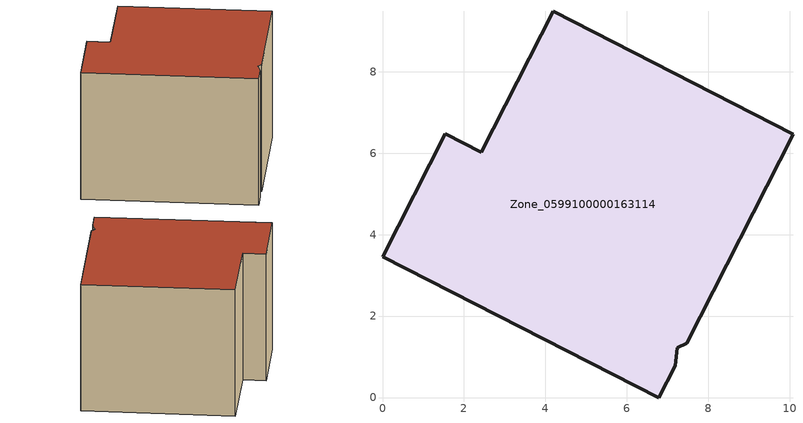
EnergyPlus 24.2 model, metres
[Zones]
Zone_0599100000163114
 floor ground (C_G): 7.24,1.22 7.18,0.78 6.79,0 0,3.46 1.54,6.48 2.43,6.02 4.19,9.48 10.08,6.47 7.46,1.33 z0
 wall outside (C_F): 2.43,6.02 1.54,6.48 0,3.46 6.79,0 7.18,0.78 7.24,1.22 7.46,1.33 10.08,6.47 4.19,9.48 2.43,6.02 z0:5.87
 roof outside (C_R): 7.24,1.22 7.46,1.33 10.08,6.47 4.19,9.48 2.43,6.02 1.54,6.48 0,3.46 6.79,0 7.18,0.78 z5.87
[BUILDING]
Pand.0599100000163114: North Axis=0; Terrain=City; Loads Convergence Tolerance Value=0.04; Temperature Convergence Tolerance Value=0.4; Solar Distribution=FullExterior; Maximum Number of Warmup Days=25; Minimum Number of Warmup Days=1
[Site:Location]
Rotterdam.The.Hague.AP_ZH_NLD Design_Conditions: Latitude=51.96; Longitude=4.45; Time Zone=1; Elevation=-4.5
[SITE:GROUNDTEMPERATURE:BUILDINGSURFACE]
18, 18, 18, 18, 18, 18, 18, 18, 18, 18, 18, 18
[MATERIAL] Thermal Absorptance=0.9; Solar Absorptance=0.7; Visible Absorptance=0.7
Name | Roughness | Thickness | Conductivity | Density | Specific Heat
G.TI.1992-2005 | MediumSmooth | 0.15 | 0.06 | 540 | 1210
F.TI.1992-2005 | Rough | 0.3 | 0.12 | 1920 | 840
R.TI.1992-2005 | MediumRough | 0.2 | 0.08 | 1500 | 1000
[CONSTRUCTION]
C_G: G.TI.1992-2005
C_F: F.TI.1992-2005
C_R: R.TI.1992-2005
[ZONE]
Zone_0599100000163114: Type=1; Multiplier=1; Ceiling Height=Autocalculate; Volume=Autocalculate; Floor Area=autocalculate; Part of Total Floor Area=Yes
[ZONEINFILTRATION:DESIGNFLOWRATE]
Infil_Zone_0599100000163114: Zone or ZoneList or Space or SpaceList=Zone_0599100000163114; Schedule=AlwaysOn; Design Flow Rate Calculation Method=Flow/Area; Flow Rate per Floor Area=0.0015; Constant Term Coefficient=1; Temperature Term Coefficient=0; Velocity Term Coefficient=0; Velocity Squared Term Coefficient=0
[HVACTEMPLATE:ZONE:IDEALLOADSAIRSYSTEM]
Zone_0599100000163114: Maximum Heating Supply Air Temperature=50; Minimum Cooling Supply Air Temperature=13; Maximum Heating Supply Air Humidity Ratio=0.0156; Minimum Cooling Supply Air Humidity Ratio=0.0077; Heating Limit=NoLimit; Cooling Limit=NoLimit; Dehumidification Control Type=ConstantSensibleHeatRatio; Cooling Sensible Heat Ratio=0.7; Dehumidification Setpoint=60; Humidification Control Type=None; Humidification Setpoint=30; Outdoor Air Method=None; Outdoor Air Flow Rate per Person=0.00944; Outdoor Air Flow Rate per Zone Floor Area=0; Outdoor Air Flow Rate per Zone=0; Demand Controlled Ventilation Type=None; Outdoor Air Economizer Type=NoEconomizer; Heat Recovery Type=None; Sensible Heat Recovery Effectiveness=0.7; Latent Heat Recovery Effectiveness=0.65
[ZONECONTROL:THERMOSTAT]
ThermostatControl_Zone_0599100000163114: Zone or ZoneList=Zone_0599100000163114; Control Type Schedule=DualSetpointControlType; Control 1=Thermostat_Zone_0599100000163114; Temperature Difference Between Cutout And Setpoint=0
[THERMOSTATSETPOINT:DUALSETPOINT]
Thermostat_Zone_0599100000163114: Heating Setpoint Temperature Schedule=HeatingSetpoint_Zone_0599100000163114; Cooling Setpoint Temperature Schedule=CoolingSetpoint_Zone_0599100000163114
[SCHEDULE:COMPACT]
HeatingSetpoint_Zone_0599100000163114: Through: 12/31, For: AllDays, Until: 24:00, 21
CoolingSetpoint_Zone_0599100000163114: Through: 12/31, For: AllDays, Until: 24:00, 24
DualSetpointControlType: Through: 12/31, For: AllDays, Until: 24:00, 4
AlwaysOn: Through: 12/31, For: AllDays, Until: 24:00, 1
